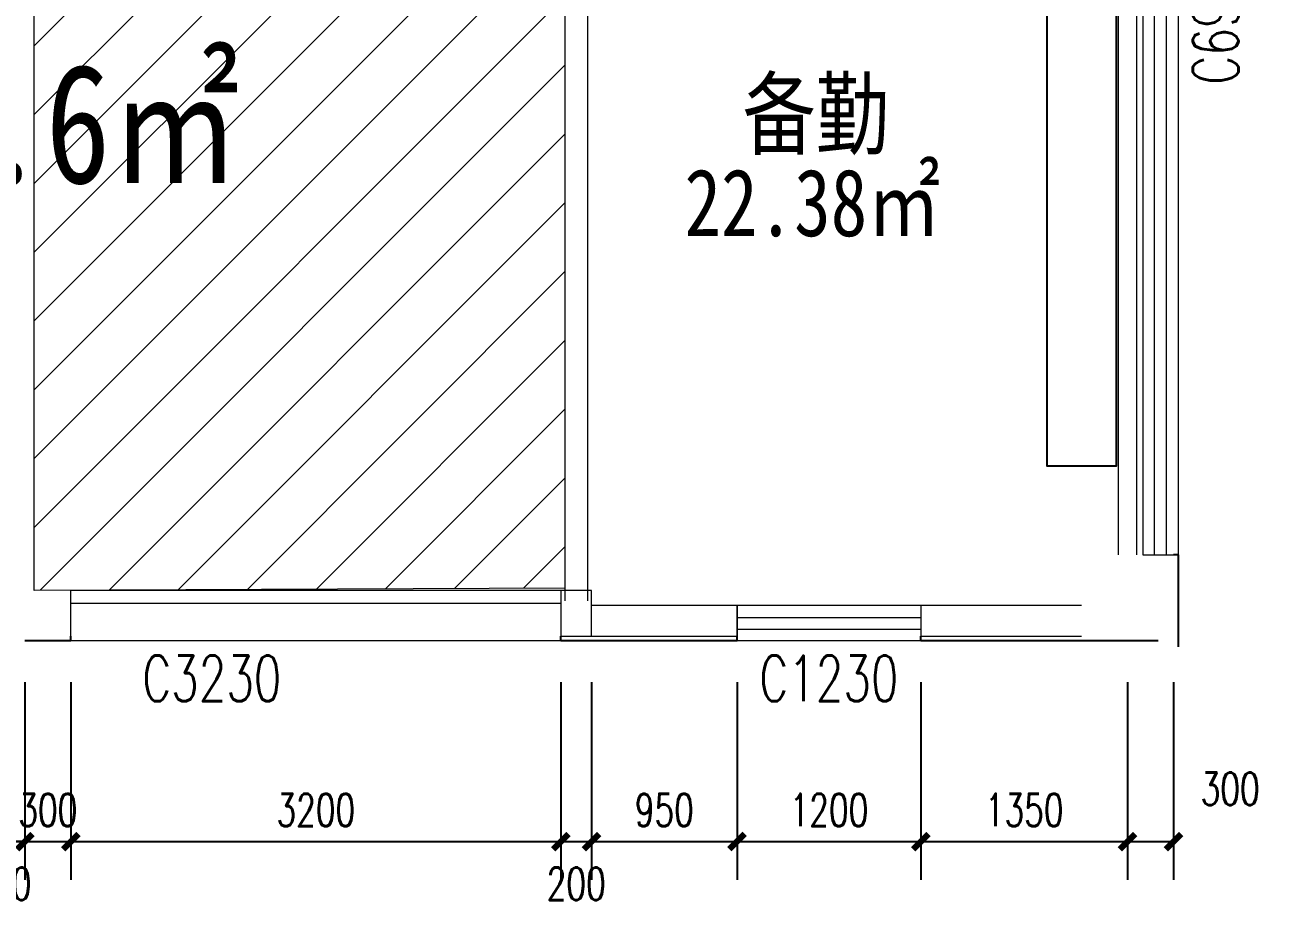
# Model space of a CAD drawing. Header units: millimetres. Extents: x 164760 to 3716174, y -1766400 to 11969.
# Drawn here: x 3552695 to 3560807, y -1764037 to -1758293 of the extents above; entities that cross this region are included whole.
import ezdxf

# ---------------------------------------------------------------- set-up
doc = ezdxf.new("R2010")
doc.units = ezdxf.units.MM
doc.header["$LTSCALE"] = 1000
doc.linetypes.add('DASH', pattern=[0.35, 0.25, -0.1])
doc.layers.get('0').update_dxf_attribs({"color": 253, "linetype": 'CONTINUOUS'})
doc.layers.get('Defpoints').update_dxf_attribs({"color": 250, "linetype": 'CONTINUOUS', "lineweight": 0})
for name, color, linetype in [('FC-Text Annotation', 253, 'CONTINUOUS'), ('LVTRY', 253, 'CONTINUOUS'), ('PUB_DIM', 253, 'CONTINUOUS'), ('PUB_TEXT', 253, 'CONTINUOUS'), ('SURFACE', 253, 'CONTINUOUS'), ('WINDOW_TEXT', 253, 'CONTINUOUS'), ('平面家具', 253, 'CONTINUOUS')]:
    doc.layers.add(name, color=color, linetype=linetype)
for name, color, linetype, lineweight in [('FF-Text【平面文字】', 253, 'CONTINUOUS', 0), ('RC-Text【天花文字】', 253, 'CONTINUOUS', 0), ('WALL', 253, 'CONTINUOUS', 0), ('Wall【墙体】', 253, 'CONTINUOUS', 0), ('WINDOW', 253, 'CONTINUOUS', 0), ('Xline【辅助线】', 253, 'CONTINUOUS', 0)]:
    doc.layers.add(name, color=color, linetype=linetype, lineweight=lineweight)
doc.styles.add('_TCH_DIM_T3', font='SIMPLEX', dxfattribs={"width": 0.7058823529411766, "bigfont": 'GBCBIG'})
doc.styles.add('_TCH_WINDOW', font='SIMPLEX', dxfattribs={"bigfont": 'GBCBIG'})
doc.styles.add('宋体', font='', dxfattribs={"width": 0.7})
doc.styles.add('文字', font='')
doc.styles.get('宋体').set_extended_font_data('SimSun')
doc.styles.get('文字').set_extended_font_data('SimSun')
doc.dimstyles.new('_TCH_ARCH&&100', dxfattribs={"dimtxt": 212.5, "dimasz": 100, "dimexe": 250, "dimexo": 300, "dimgap": 100, "dimtad": 1, "dimdec": 0, "dimzin": 0, "dimdsep": 46, "dimtxsty": '_TCH_DIM_T3', "dimblk": 'ARCHTICK', "dimcen": 0.09, "dimclrt": 7, "dimazin": 2, "dimtfac": 1, "dimtdec": 0, "dimtix": 1, "dimtmove": 2, "dimatfit": 3, "dimtolj": 1, "dimtzin": 0, "dimarcsym": 0})

# ---------------------------------------------------------------- blocks, each defined once
blk = doc.blocks.new('_ArchTick')
at = {"color": 2, "linetype": 'ByBlock', "const_width": 0.4}
blk.add_lwpolyline([(-0.5, -0.5), (0.5, 0.5)], dxfattribs=at)
blk = doc.blocks.new('*D185')
at = {"layer": 'Defpoints', "color": 0, "transparency": 16777216}
for p in [(3552395.296489986, -1762282.495855965), (3552695.296489982, -1762282.495855965), (3552695.296489982, -1763622.158291011)]:
    blk.add_point(p, dxfattribs=at)
at = {"layer": 'PUB_DIM', "color": 0, "lineweight": -2, "transparency": 16777216}
for p, q in [((3552395.296489986, -1762582.495855965), (3552395.296489986, -1763872.158291011)), ((3552695.296489982, -1762582.495855965), (3552695.296489982, -1763872.158291011)), ((3552395.296489986, -1763622.158291011), (3552695.296489982, -1763622.158291011))]:
    blk.add_line(p, q, dxfattribs=at)
at = {"layer": 'PUB_DIM', "color": 0, "lineweight": -2, "transparency": 16777216, "xscale": 100, "yscale": 100, "zscale": 100, "rotation": 180}
blk.add_blockref('_ArchTick', (3552395.296489986, -1763622.158291011), dxfattribs=at)
at = {"layer": 'PUB_DIM', "color": 0, "lineweight": -2, "transparency": 16777216, "xscale": 100, "yscale": 100, "zscale": 100}
blk.add_blockref('_ArchTick', (3552695.296489982, -1763622.158291011), dxfattribs=at)
at = {"layer": 'PUB_DIM', "color": 7, "transparency": 16777216, "insert": (3552545.296489984, -1763897.158291011), "char_height": 212.5, "attachment_point": 5, "style": '_TCH_DIM_T3'}
blk.add_mtext('\\A1;300', dxfattribs=at)
blk = doc.blocks.new('*D186')
at = {"layer": 'Defpoints', "color": 0, "transparency": 16777216}
for p in [(3552695.296489982, -1762282.495855965), (3552995.296489986, -1762282.495855965), (3552995.296489986, -1763622.158291011)]:
    blk.add_point(p, dxfattribs=at)
at = {"layer": 'PUB_DIM', "color": 0, "lineweight": -2, "transparency": 16777216}
for p, q in [((3552695.296489982, -1762582.495855965), (3552695.296489982, -1763872.158291011)), ((3552995.296489986, -1762582.495855965), (3552995.296489986, -1763872.158291011)), ((3552695.296489982, -1763622.158291011), (3552595.296489982, -1763622.158291011)), ((3552695.296489982, -1763622.158291011), (3552995.296489986, -1763622.158291011)), ((3552995.296489986, -1763622.158291011), (3553095.296489986, -1763622.158291011))]:
    blk.add_line(p, q, dxfattribs=at)
at = {"layer": 'PUB_DIM', "color": 0, "lineweight": -2, "transparency": 16777216, "xscale": 100, "yscale": 100, "zscale": 100}
blk.add_blockref('_ArchTick', (3552695.296489982, -1763622.158291011), dxfattribs=at)
at = {"layer": 'PUB_DIM', "color": 0, "lineweight": -2, "transparency": 16777216, "xscale": 100, "yscale": 100, "zscale": 100, "rotation": 180}
blk.add_blockref('_ArchTick', (3552995.296489986, -1763622.158291011), dxfattribs=at)
at = {"layer": 'PUB_DIM', "color": 7, "transparency": 16777216, "insert": (3552845.296489984, -1763415.908291011), "char_height": 212.5, "attachment_point": 5, "style": '_TCH_DIM_T3'}
blk.add_mtext('\\A1;300', dxfattribs=at)
blk = doc.blocks.new('*D187')
at = {"layer": 'Defpoints', "color": 0, "transparency": 16777216}
for p in [(3552995.296489986, -1762282.495855965), (3556195.296489986, -1762282.495855965), (3556195.296489986, -1763622.158291011)]:
    blk.add_point(p, dxfattribs=at)
at = {"layer": 'PUB_DIM', "color": 0, "lineweight": -2, "transparency": 16777216}
for p, q in [((3552995.296489986, -1762582.495855965), (3552995.296489986, -1763872.158291011)), ((3556195.296489986, -1762582.495855965), (3556195.296489986, -1763872.158291011)), ((3552995.296489986, -1763622.158291011), (3556195.296489986, -1763622.158291011))]:
    blk.add_line(p, q, dxfattribs=at)
at = {"layer": 'PUB_DIM', "color": 0, "lineweight": -2, "transparency": 16777216, "xscale": 100, "yscale": 100, "zscale": 100, "rotation": 180}
blk.add_blockref('_ArchTick', (3552995.296489986, -1763622.158291011), dxfattribs=at)
at = {"layer": 'PUB_DIM', "color": 0, "lineweight": -2, "transparency": 16777216, "xscale": 100, "yscale": 100, "zscale": 100}
blk.add_blockref('_ArchTick', (3556195.296489986, -1763622.158291011), dxfattribs=at)
at = {"layer": 'PUB_DIM', "color": 7, "transparency": 16777216, "insert": (3554595.296489986, -1763415.908291011), "char_height": 212.5, "attachment_point": 5, "style": '_TCH_DIM_T3'}
blk.add_mtext('\\A1;3200', dxfattribs=at)
blk = doc.blocks.new('*D188')
at = {"layer": 'Defpoints', "color": 0, "transparency": 16777216}
for p in [(3556195.296489986, -1762282.495855965), (3556395.296489986, -1762282.495855965), (3556395.296489986, -1763622.158291011)]:
    blk.add_point(p, dxfattribs=at)
at = {"layer": 'PUB_DIM', "color": 0, "lineweight": -2, "transparency": 16777216}
for p, q in [((3556195.296489986, -1762582.495855965), (3556195.296489986, -1763872.158291011)), ((3556395.296489986, -1762582.495855965), (3556395.296489986, -1763872.158291011)), ((3556195.296489986, -1763622.158291011), (3556395.296489986, -1763622.158291011))]:
    blk.add_line(p, q, dxfattribs=at)
at = {"layer": 'PUB_DIM', "color": 0, "lineweight": -2, "transparency": 16777216, "xscale": 100, "yscale": 100, "zscale": 100, "rotation": 180}
blk.add_blockref('_ArchTick', (3556195.296489986, -1763622.158291011), dxfattribs=at)
at = {"layer": 'PUB_DIM', "color": 0, "lineweight": -2, "transparency": 16777216, "xscale": 100, "yscale": 100, "zscale": 100}
blk.add_blockref('_ArchTick', (3556395.296489986, -1763622.158291011), dxfattribs=at)
at = {"layer": 'PUB_DIM', "color": 7, "transparency": 16777216, "insert": (3556295.296489986, -1763897.158291011), "char_height": 212.5, "attachment_point": 5, "style": '_TCH_DIM_T3'}
blk.add_mtext('\\A1;200', dxfattribs=at)
blk = doc.blocks.new('*D189')
at = {"layer": 'Defpoints', "color": 0, "transparency": 16777216}
for p in [(3556395.296489986, -1762282.495855965), (3557345.296489962, -1762282.495855965), (3557345.296489962, -1763622.158291011)]:
    blk.add_point(p, dxfattribs=at)
at = {"layer": 'PUB_DIM', "color": 0, "lineweight": -2, "transparency": 16777216}
for p, q in [((3556395.296489986, -1762582.495855965), (3556395.296489986, -1763872.158291011)), ((3557345.296489962, -1762582.495855965), (3557345.296489962, -1763872.158291011)), ((3556395.296489986, -1763622.158291011), (3557345.296489962, -1763622.158291011))]:
    blk.add_line(p, q, dxfattribs=at)
at = {"layer": 'PUB_DIM', "color": 0, "lineweight": -2, "transparency": 16777216, "xscale": 100, "yscale": 100, "zscale": 100, "rotation": 180}
blk.add_blockref('_ArchTick', (3556395.296489986, -1763622.158291011), dxfattribs=at)
at = {"layer": 'PUB_DIM', "color": 0, "lineweight": -2, "transparency": 16777216, "xscale": 100, "yscale": 100, "zscale": 100}
blk.add_blockref('_ArchTick', (3557345.296489962, -1763622.158291011), dxfattribs=at)
at = {"layer": 'PUB_DIM', "color": 7, "transparency": 16777216, "insert": (3556870.296489974, -1763415.908291011), "char_height": 212.5, "attachment_point": 5, "style": '_TCH_DIM_T3'}
blk.add_mtext('\\A1;950', dxfattribs=at)
blk = doc.blocks.new('*D190')
at = {"layer": 'Defpoints', "color": 0, "transparency": 16777216}
for p in [(3557345.296489962, -1762282.495855965), (3558545.296489949, -1762282.495855965), (3558545.296489949, -1763622.158291011)]:
    blk.add_point(p, dxfattribs=at)
at = {"layer": 'PUB_DIM', "color": 0, "lineweight": -2, "transparency": 16777216}
for p, q in [((3557345.296489962, -1762582.495855965), (3557345.296489962, -1763872.158291011)), ((3558545.296489949, -1762582.495855965), (3558545.296489949, -1763872.158291011)), ((3557345.296489962, -1763622.158291011), (3558545.296489949, -1763622.158291011))]:
    blk.add_line(p, q, dxfattribs=at)
at = {"layer": 'PUB_DIM', "color": 0, "lineweight": -2, "transparency": 16777216, "xscale": 100, "yscale": 100, "zscale": 100, "rotation": 180}
blk.add_blockref('_ArchTick', (3557345.296489962, -1763622.158291011), dxfattribs=at)
at = {"layer": 'PUB_DIM', "color": 0, "lineweight": -2, "transparency": 16777216, "xscale": 100, "yscale": 100, "zscale": 100}
blk.add_blockref('_ArchTick', (3558545.296489949, -1763622.158291011), dxfattribs=at)
at = {"layer": 'PUB_DIM', "color": 7, "transparency": 16777216, "insert": (3557945.296489956, -1763415.908291011), "char_height": 212.5, "attachment_point": 5, "style": '_TCH_DIM_T3'}
blk.add_mtext('\\A1;1200', dxfattribs=at)
blk = doc.blocks.new('*D191')
at = {"layer": 'Defpoints', "color": 0, "transparency": 16777216}
for p in [(3558545.296489949, -1762282.495855965), (3559895.296489982, -1762282.495855965), (3559895.296489982, -1763622.158291011)]:
    blk.add_point(p, dxfattribs=at)
at = {"layer": 'PUB_DIM', "color": 0, "lineweight": -2, "transparency": 16777216}
for p, q in [((3558545.296489949, -1762582.495855965), (3558545.296489949, -1763872.158291011)), ((3559895.296489982, -1762582.495855965), (3559895.296489982, -1763872.158291011)), ((3558545.296489949, -1763622.158291011), (3559895.296489982, -1763622.158291011))]:
    blk.add_line(p, q, dxfattribs=at)
at = {"layer": 'PUB_DIM', "color": 0, "lineweight": -2, "transparency": 16777216, "xscale": 100, "yscale": 100, "zscale": 100, "rotation": 180}
blk.add_blockref('_ArchTick', (3558545.296489949, -1763622.158291011), dxfattribs=at)
at = {"layer": 'PUB_DIM', "color": 0, "lineweight": -2, "transparency": 16777216, "xscale": 100, "yscale": 100, "zscale": 100}
blk.add_blockref('_ArchTick', (3559895.296489982, -1763622.158291011), dxfattribs=at)
at = {"layer": 'PUB_DIM', "color": 7, "transparency": 16777216, "insert": (3559220.296489966, -1763415.908291011), "char_height": 212.5, "attachment_point": 5, "style": '_TCH_DIM_T3'}
blk.add_mtext('\\A1;1350', dxfattribs=at)
blk = doc.blocks.new('*D192')
at = {"layer": 'Defpoints', "color": 0, "transparency": 16777216}
for p in [(3559895.296489982, -1762282.495855965), (3560195.296489983, -1762282.495855965), (3560195.296489983, -1763622.158291011)]:
    blk.add_point(p, dxfattribs=at)
at = {"layer": 'PUB_DIM', "color": 0, "lineweight": -2, "transparency": 16777216}
for p, q in [((3559895.296489982, -1762582.495855965), (3559895.296489982, -1763872.158291011)), ((3560195.296489983, -1762582.495855965), (3560195.296489983, -1763872.158291011)), ((3559895.296489982, -1763622.158291011), (3560195.296489983, -1763622.158291011))]:
    blk.add_line(p, q, dxfattribs=at)
at = {"layer": 'PUB_DIM', "color": 0, "lineweight": -2, "transparency": 16777216, "xscale": 100, "yscale": 100, "zscale": 100, "rotation": 180}
blk.add_blockref('_ArchTick', (3559895.296489982, -1763622.158291011), dxfattribs=at)
at = {"layer": 'PUB_DIM', "color": 0, "lineweight": -2, "transparency": 16777216, "xscale": 100, "yscale": 100, "zscale": 100}
blk.add_blockref('_ArchTick', (3560195.296489983, -1763622.158291011), dxfattribs=at)
at = {"layer": 'PUB_DIM', "color": 7, "transparency": 16777216, "insert": (3560565.296489983, -1763277.158291011), "char_height": 212.5, "attachment_point": 5, "style": '_TCH_DIM_T3'}
blk.add_mtext('\\A1;300', dxfattribs=at)
blk = doc.blocks.new('$TCHSYS$WIN2D')
for p, q in [((-0.5, 0.5), (0.5, 0.5)), ((-0.5, 0.5), (-0.5, -0.5)), ((0.5, 0.5), (0.4999999999999999, -0.5)), ((0.5, 0.1666666666666666), (-0.5, 0.1666666666666666)), ((0.5, -0.1666666666666667), (-0.5, -0.1666666666666667)), ((-0.5, -0.5), (0.5, -0.5))]:
    blk.add_line(p, q)
blk = doc.blocks.new('$WINLIB2D$00000004')
for p, q in [((-0.5, 0.5), (0.5, 0.5)), ((-0.5, 0.5), (-0.5, -0.5)), ((0.5, -0.5), (0.5, 0.5)), ((-0.5, 0.2405796575893152), (0.5, 0.2405796575893152)), ((-0.5, -0.5), (0.5, -0.5))]:
    blk.add_line(p, q)
blk = doc.blocks.new('$WINLIB2D$00000005')
for p, q in [((-0.5, 0.5), (0.5, 0.5)), ((-0.5, 0.5), (-0.5000000000000002, -0.5)), ((0.5, -0.5), (0.5, 0.5)), ((0.5, 0.1666666666666666), (-0.5, 0.1666666666666666)), ((0.5, 0), (-0.5, 0)), ((0.5, -0.1666666666666667), (-0.5, -0.1666666666666667)), ((-0.5, -0.5), (0.5, -0.5))]:
    blk.add_line(p, q)
blk = doc.blocks.new('海龙0819133999')
at = {"layer": 'LVTRY'}
blk.add_lwpolyline([(118.1250000179279, 8100), (118.1250000179279, 8130), (-281.8749999857973, 8129.999999998139)], dxfattribs=at)
at = {"layer": 'SURFACE'}
for p, q in [((118.1250000116415, 10499.99999985611), (118.1250000125728, 9840.000000159022)), ((-281.8750000162982, 9840.000000159022), (118.1250000125728, 9840.000000159022)), ((118.1250000179279, 8100), (118.125000010943, 7499.999999988824)), ((118.125000010943, 599.9999999888241), (88.12500001792797, 599.9999999885913)), ((118.125000010943, 599.9999999888241), (118.1250000179279, 0))]:
    blk.add_line(p, q, dxfattribs=at)
at = {"layer": 'WALL'}
for p, q in [((-111.8749999746214, 10500.00000002188), (-111.8749999876599, 10070.00000016601)), ((88.12500001234002, 9870.000000465196), (88.12500000651926, 10500.00000002188)), ((-511.8750000162981, 10070.00000016601), (-511.875, 9870.000000021888)), ((-511.8750000162981, 10070.00000016601), (-111.8749999876599, 10070.00000016601)), ((-511.875, 9870.000000021888), (-311.8749999536667, 9870.000000021888)), ((-311.8749999599531, 9870.000000465196), (88.12500001234002, 9870.000000465196)), ((-311.8749999727588, 8130.000000021885), (-511.8749999743886, 8130.000000021885)), ((-511.8749999743886, 8130.000000021885), (-511.8749997690319, 8099.99999997113)), ((-311.8749999038409, 8099.99999997113), (-311.8749999727588, 8130.000000021885))]:
    blk.add_line(p, q, dxfattribs=at)
at = {"layer": 'Wall【墙体】', "color": 6}
blk.add_line((-511.8749999825377, 9900.000000000233), (-511.8749999825377, 10050.00000000023), dxfattribs=at)
at = {"layer": 'WINDOW'}
ref = blk.add_blockref('$WINLIB2D$00000005', (-396.8749999825377, 8999.999999999767), dxfattribs=dict(at, xscale=1740, yscale=-230, zscale=1740, rotation=270))
ref.add_attrib('A', 'C1727', (111.8750000174623, 8263.060913978845), dxfattribs={"layer": 'WINDOW_TEXT', "height": 297.5, "rotation": 90, "style": '_TCH_WINDOW', "width": 0.7058823529411766})
ref = blk.add_blockref('$TCHSYS$WIN2D', (3.125000017927959, 4050.000000020023), dxfattribs=dict(at, xscale=6900, yscale=-230, zscale=6900, rotation=270))
ref.add_attrib('A', 'C6934', (511.8750000165309, 3667.258477682015), dxfattribs={"layer": 'WINDOW_TEXT', "height": 297.5, "rotation": 90, "style": '_TCH_WINDOW', "width": 0.7058823529411766})
blk = doc.blocks.new('海龙0109180699')
for points in [[(-1725.008180794563, 7095.489740242189), (-1725.008180794563, 7145.489740242189), (-1125.008180794563, 7145.489740242189), (-1125.008180794563, 7095.489740242189)], [(-1725.008180794563, 7145.489740242219), (-1725.008180794563, 5345.48974024222), (-1125.008180794563, 5345.48974024222), (-1125.008180794563, 7145.489740242219)], [(-1125.008180794563, 5395.489740242251), (-1125.008180794563, 5345.48974024225), (-1725.008180794563, 5345.48974024225), (-1725.008180794563, 5395.489740242251)]]:
    blk.add_lwpolyline(points, close=True)
at = {"color": 8}
for points in [[(-1700.008180794563, 7095.489740242219), (-1700.008180794563, 5395.489740242219)], [(-1150.008180794563, 7095.489740242219), (-1150.008180794563, 5395.489740242219)]]:
    blk.add_lwpolyline(points, dxfattribs=at)
for points in [[(-1455.008180794563, 7080.489740242217), (-1455.008180794563, 7095.489740242216), (-1395.008180794563, 7095.489740242216), (-1395.008180794563, 7080.489740242217)], [(-1395.008180794563, 5410.489740242223), (-1395.008180794563, 5395.489740242222), (-1455.008180794563, 5395.489740242222), (-1455.008180794563, 5410.489740242223)], [(-1395.008180794563, 5410.489740242223), (-1395.008180794563, 5395.489740242222), (-1455.008180794563, 5395.489740242222), (-1455.008180794563, 5410.489740242223)]]:
    blk.add_lwpolyline(points, close=True, dxfattribs=at)
at = {"color": 8, "linetype": 'DASH', "ltscale": 0.006}
for points in [[(-1437.508180794563, 7080.48974024222), (-1437.508180794563, 5410.489740242219)], [(-1412.508180794563, 7080.48974024222), (-1412.508180794563, 5410.489740242219)]]:
    blk.add_lwpolyline(points, dxfattribs=at)
for points in [[(-1628.534460654035, 6958.718523870671), (-1216.604642884688, 6876.780588623849), (-1221.481900935094, 6852.260956613768), (-1633.411718704441, 6934.198891860591)], [(-1461.800962985489, 6925.553169127908), (-1383.338140553233, 6909.94594336661), (-1388.215398603639, 6885.426311356529), (-1466.678221035896, 6901.033537117829)], [(-1463.264140400611, 6918.197279524886), (-1384.801317968354, 6902.590053763585), (-1386.752221188517, 6892.782200959555), (-1465.215043620773, 6908.389426720853)], [(-1628.534460654035, 6838.718523870671), (-1216.604642884688, 6756.780588623849), (-1221.481900935094, 6732.260956613768), (-1633.411718704441, 6814.19889186059)], [(-1461.800962985489, 6805.55316912791), (-1383.338140553233, 6789.94594336661), (-1388.215398603639, 6765.426311356529), (-1466.678221035896, 6781.03353711783)], [(-1463.264140400611, 6798.197279524885), (-1384.801317968354, 6782.590053763586), (-1386.752221188517, 6772.782200959554), (-1465.215043620773, 6788.389426720853)], [(-1628.534460654035, 6718.71852387067), (-1216.604642884688, 6636.780588623849), (-1221.481900935094, 6612.260956613768), (-1633.411718704441, 6694.19889186059)], [(-1461.800962985489, 6685.55316912791), (-1383.338140553233, 6669.945943366609), (-1388.215398603639, 6645.426311356529), (-1466.678221035896, 6661.033537117829)], [(-1463.264140400611, 6678.197279524884), (-1384.801317968354, 6662.590053763586), (-1386.752221188517, 6652.782200959554), (-1465.215043620773, 6668.389426720853)], [(-1628.534460654035, 6598.71852387067), (-1216.604642884688, 6516.780588623849), (-1221.481900935094, 6492.260956613768), (-1633.411718704441, 6574.198891860589)], [(-1461.800962985489, 6565.553169127909), (-1383.338140553233, 6549.94594336661), (-1388.215398603639, 6525.42631135653), (-1466.678221035896, 6541.033537117829)], [(-1463.264140400611, 6558.197279524884), (-1384.801317968354, 6542.590053763586), (-1386.752221188517, 6532.782200959553), (-1465.215043620773, 6548.389426720854)], [(-1628.534460654035, 6478.718523870671), (-1216.604642884688, 6396.780588623848), (-1221.481900935094, 6372.260956613768), (-1633.411718704441, 6454.198891860591)], [(-1461.800962985489, 6445.553169127909), (-1383.338140553233, 6429.94594336661), (-1388.215398603639, 6405.42631135653), (-1466.678221035896, 6421.033537117828)], [(-1463.264140400611, 6438.197279524885), (-1384.801317968354, 6422.590053763585), (-1386.752221188517, 6412.782200959553), (-1465.215043620773, 6428.389426720854)], [(-1628.534460654035, 6358.71852387067), (-1216.604642884688, 6276.780588623848), (-1221.481900935094, 6252.260956613768), (-1633.411718704441, 6334.198891860591)], [(-1461.800962985489, 6325.55316912791), (-1383.338140553233, 6309.94594336661), (-1388.215398603639, 6285.42631135653), (-1466.678221035896, 6301.033537117829)], [(-1463.264140400611, 6318.197279524884), (-1384.801317968354, 6302.590053763585), (-1386.752221188517, 6292.782200959553), (-1465.215043620773, 6308.389426720854)], [(-1628.534460654035, 6238.71852387067), (-1216.604642884688, 6156.780588623849), (-1221.481900935094, 6132.260956613768), (-1633.411718704441, 6214.19889186059)], [(-1461.800962985489, 6205.553169127909), (-1383.338140553233, 6189.94594336661), (-1388.215398603639, 6165.426311356529), (-1466.678221035896, 6181.033537117829)], [(-1463.264140400611, 6198.197279524885), (-1384.801317968354, 6182.590053763585), (-1386.752221188517, 6172.782200959554), (-1465.215043620773, 6188.389426720853)], [(-1628.534460654035, 6118.718523870671), (-1216.604642884688, 6036.780588623848), (-1221.481900935094, 6012.260956613769), (-1633.411718704441, 6094.19889186059)], [(-1461.800962985489, 6085.553169127909), (-1383.338140553233, 6069.94594336661), (-1388.215398603639, 6045.426311356529), (-1466.678221035896, 6061.033537117829)], [(-1463.264140400611, 6078.197279524885), (-1384.801317968354, 6062.590053763585), (-1386.752221188517, 6052.782200959554), (-1465.215043620773, 6068.389426720854)], [(-1628.534460654035, 5998.718523870671), (-1216.604642884688, 5916.780588623848), (-1221.481900935094, 5892.260956613768), (-1633.411718704441, 5974.198891860591)], [(-1461.800962985489, 5965.553169127909), (-1383.338140553233, 5949.94594336661), (-1388.215398603639, 5925.426311356529), (-1466.678221035896, 5941.033537117829)], [(-1463.264140400611, 5958.197279524885), (-1384.801317968354, 5942.590053763585), (-1386.752221188517, 5932.782200959554), (-1465.215043620773, 5948.389426720853)], [(-1628.534460654035, 5878.71852387067), (-1216.604642884688, 5796.780588623849), (-1221.481900935094, 5772.260956613768), (-1633.411718704441, 5854.19889186059)], [(-1461.800962985489, 5845.553169127909), (-1383.338140553233, 5829.94594336661), (-1388.215398603639, 5805.42631135653), (-1466.678221035896, 5821.033537117829)], [(-1463.264140400611, 5838.197279524885), (-1384.801317968354, 5822.590053763585), (-1386.752221188517, 5812.782200959554), (-1465.215043620773, 5828.389426720853)], [(-1628.534460654035, 5758.718523870671), (-1216.604642884688, 5676.780588623849), (-1221.481900935094, 5652.260956613768), (-1633.411718704441, 5734.19889186059)], [(-1461.800962985489, 5725.553169127909), (-1383.338140553233, 5709.945943366609), (-1388.215398603639, 5685.426311356529), (-1466.678221035896, 5701.03353711783)], [(-1463.264140400611, 5718.197279524884), (-1384.801317968354, 5702.590053763586), (-1386.752221188517, 5692.782200959554), (-1465.215043620773, 5708.389426720853)], [(-1628.534460654035, 5638.718523870671), (-1216.604642884688, 5556.780588623849), (-1221.481900935094, 5532.260956613768), (-1633.411718704441, 5614.19889186059)], [(-1461.800962985489, 5605.553169127909), (-1383.338140553233, 5589.945943366609), (-1388.215398603639, 5565.426311356529), (-1466.678221035896, 5581.033537117829)], [(-1463.264140400611, 5598.197279524885), (-1384.801317968354, 5582.590053763585), (-1386.752221188517, 5572.782200959554), (-1465.215043620773, 5588.389426720853)]]:
    blk.add_lwpolyline(points, close=True, dxfattribs=at)
at = {"layer": '平面家具', "color": 43, "linetype": 'ByBlock'}
blk.add_lwpolyline([(-1275.008433618583, 3824.429243121162), (-1725.008433580399, 3824.429245602206), (-1724.996969562024, 824.4292478061806), (-1274.996969600208, 824.4292453251373)], close=True, dxfattribs=at)

msp = doc.modelspace()

# ---------------------------------------------------------------- hatches: boundary and pattern name
at = {"layer": 'Xline【辅助线】'}
h = msp.add_hatch(dxfattribs=at)
h.set_pattern_fill('ANSI31', color=256, scale=100)
h.set_pattern_definition([(45, (3536181.441153719, -1761982.495853849), (-224.5064030267288, 224.5064030267288), [])])
h.paths.add_polyline_path([(3556221.333305892, -1757435.478470009), (3555186.337484907, -1757435.478470009), (3555186.430077093, -1754700.218798634), (3552756.333305604, -1754700.218798639), (3552756.333305604, -1761982.495853125), (3556221.333305892, -1761967.495851807)])

# ---------------------------------------------------------------- linework, layer by layer
at = {"layer": 'RC-Text【天花文字】'}
msp.add_lwpolyline([(3552756.333305604, -1754700.218798635), (3555186.430077093, -1754700.21879863), (3555186.337484907, -1757435.478470005), (3556221.333305892, -1757435.478470005), (3556221.333305892, -1761967.495851803), (3552756.333305604, -1761982.495853121), (3552756.333305604, -1754700.218798635)], dxfattribs=at)
at = {"layer": 'SURFACE'}
for p, q in [((3552995.29649, -1762312.495856013), (3552695.296489986, -1762312.495855965)), ((3552995.29649, -1762312.495856013), (3552995.29649, -1762282.495855965)), ((3556195.296489999, -1762312.495856013), (3556195.296489999, -1762282.495855965)), ((3556395.296489986, -1762312.495855965), (3556195.296489999, -1762312.495856013)), ((3557345.296489839, -1762312.495855917), (3556395.296489986, -1762312.495855965)), ((3557345.296489839, -1762312.495855917), (3557345.296489839, -1762282.495855965)), ((3558545.296489839, -1762312.495855917), (3558545.296489839, -1762282.495855965)), ((3560095.296489986, -1762312.495855965), (3558545.296489839, -1762312.495855917))]:
    msp.add_line(p, q, dxfattribs=at)
at = {"layer": 'WALL'}
for p, q in [((3556395.296489986, -1761982.495855965), (3556195.296489963, -1761982.495855947)), ((3556195.296489963, -1761982.495855947), (3556195.296489963, -1762282.495856013)), ((3556395.296489986, -1762282.495855965), (3556395.296489986, -1761982.495855965)), ((3557345.296489759, -1762082.495856009), (3556395.296489986, -1762082.495855965)), ((3557345.296489759, -1762282.495855917), (3557345.296489759, -1762082.495856009)), ((3559595.296489963, -1762082.495855882), (3558545.296490064, -1762082.495856015)), ((3558545.296490064, -1762082.495856015), (3558545.296490064, -1762282.495855917)), ((3556195.296489963, -1762282.495856013), (3556395.296489986, -1762282.495855965)), ((3556395.296489986, -1762282.495855965), (3557345.296489759, -1762282.495855917)), ((3558545.296490064, -1762282.495855917), (3559595.296489963, -1762282.495855881))]:
    msp.add_line(p, q, dxfattribs=at)
at = {"layer": 'Wall【墙体】', "color": 6}
for p, q in [((3556371.333305906, -1762050.21880076), (3556371.333305884, -1756405.652923319)), ((3556221.333305888, -1756555.65292332), (3556221.333305912, -1762050.218800758)), ((3556370.296490032, -1761982.495853918), (3556220.296490033, -1761982.49585391))]:
    msp.add_line(p, q, dxfattribs=at)
at = {"layer": 'Xline【辅助线】'}
for p, q in [((3552755.296489971, -1761682.495857141), (3552755.296489971, -1754782.495858023)), ((3559835.296489971, -1761750.218800761), (3559835.296489971, -1754782.495858023)), ((3559955.296489971, -1761750.218800761), (3559955.296489971, -1754782.495858023))]:
    msp.add_line(p, q, dxfattribs=at)

# ---------------------------------------------------------------- block references
at = {"layer": 'FF-Text【平面文字】', "xscale": -1}
msp.add_blockref('海龙0109180699', (3558095.299521716, -1761995.708545118), dxfattribs=at)
at = {"layer": 'RC-Text【天花文字】'}
msp.add_blockref('海龙0819133999', (3560107.171489968, -1762350.218800761), dxfattribs=at)
at = {"layer": 'WINDOW'}
ref = msp.add_blockref('$WINLIB2D$00000004', (3554595.296489986, -1762147.495855965), dxfattribs=dict(at, xscale=3200, yscale=-330, zscale=3200, rotation=180))
ref.add_attrib('A', 'C3230', (3553461.580678442, -1762706.245855965), dxfattribs={"layer": 'WINDOW_TEXT', "height": 297.5, "style": '_TCH_WINDOW', "width": 0.7058823529411766})
ref = msp.add_blockref('$TCHSYS$WIN2D', (3557945.296489953, -1762197.495855965), dxfattribs=dict(at, xscale=1200, yscale=-230, zscale=1200, rotation=180))
ref.add_attrib('A', 'C1230', (3557490.296489952, -1762706.245855965), dxfattribs={"layer": 'WINDOW_TEXT', "height": 297.5, "style": '_TCH_WINDOW', "width": 0.7058823529411766})

# ---------------------------------------------------------------- texts
at = {"layer": 'FC-Text Annotation', "style": '文字', "width": 0.8}
for s, p in [('备勤', (3557380.999521995, -1759093.196529007)), ('22.38㎡', (3557002.255861483, -1759671.471332786))]:
    msp.add_text(s, height=438.5811050578959, dxfattribs=at).set_placement(p)
at = {"layer": 'PUB_TEXT', "style": '宋体', "width": 0.8}
msp.add_text('45.6㎡', height=777.0848529511239, dxfattribs=at).set_placement((3551561.985363447, -1759324.979683337))

# ---------------------------------------------------------------- dimensions: what is measured, and where the dimension line sits
at = {"layer": 'PUB_DIM'}
for base, p1, p2, picture, middle in [((3552695.296489982, -1763622.158291011), (3552395.296489986, -1762282.495855965), (3552695.296489982, -1762282.495855965), '*D185', (3552545.296489984, -1763897.158291011)), ((3556395.296489986, -1763622.158291011), (3556195.296489986, -1762282.495855965), (3556395.296489986, -1762282.495855965), '*D188', (3556295.296489986, -1763897.158291011)), ((3560195.296489983, -1763622.158291011), (3559895.296489982, -1762282.495855965), (3560195.296489983, -1762282.495855965), '*D192', (3560565.296489983, -1763277.158291011))]:
    dim = msp.add_linear_dim(base=base, p1=p1, p2=p2, angle=0, dimstyle='_TCH_ARCH&&100', dxfattribs=at)
    dim.commit()
    dim.dimension.update_dxf_attribs({"geometry": picture, "text_midpoint": middle, "dimtype": 129})
for p1, p2, picture, middle in [((3552695.296489982, -1762282.495855965), (3552995.296489986, -1762282.495855965), '*D186', (3552845.296489984, -1763415.908291011)), ((3552995.296489986, -1762282.495855965), (3556195.296489986, -1762282.495855965), '*D187', (3554595.296489986, -1763415.908291011)), ((3556395.296489986, -1762282.495855965), (3557345.296489962, -1762282.495855965), '*D189', (3556870.296489974, -1763415.908291011)), ((3557345.296489962, -1762282.495855965), (3558545.296489949, -1762282.495855965), '*D190', (3557945.296489956, -1763415.908291011)), ((3558545.296489949, -1762282.495855965), (3559895.296489982, -1762282.495855965), '*D191', (3559220.296489966, -1763415.908291011))]:
    dim = msp.add_aligned_dim(p1=p1, p2=p2, distance=-1339.6624350459315, dimstyle='_TCH_ARCH&&100', dxfattribs=at)
    dim.commit()
    dim.dimension.update_dxf_attribs({"geometry": picture, "text_midpoint": middle})

doc.saveas('drawing.dxf')
